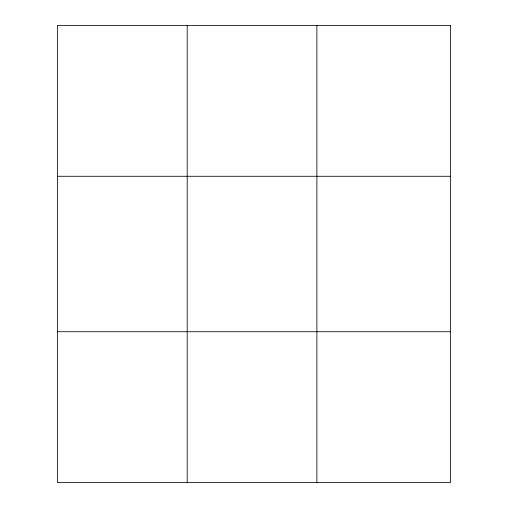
<?xml version="1.0" encoding="UTF-8"?>
<svg xmlns="http://www.w3.org/2000/svg" width="508" height="508" viewBox="0 0 508 508"><rect width="100%" height="100%" fill="white"/><g stroke="black" fill="none" stroke-linecap="round" stroke-linejoin="round"><path stroke-width="0.76" d="M187.192 482.6L187.192 25.4M316.878 482.6L316.878 25.4M57.506 176.276L450.494 176.276M57.506 331.724L450.494 331.724M450.494 25.4L450.494 482.6L57.506 482.6L57.506 25.4L450.494 25.4"/></g></svg>
